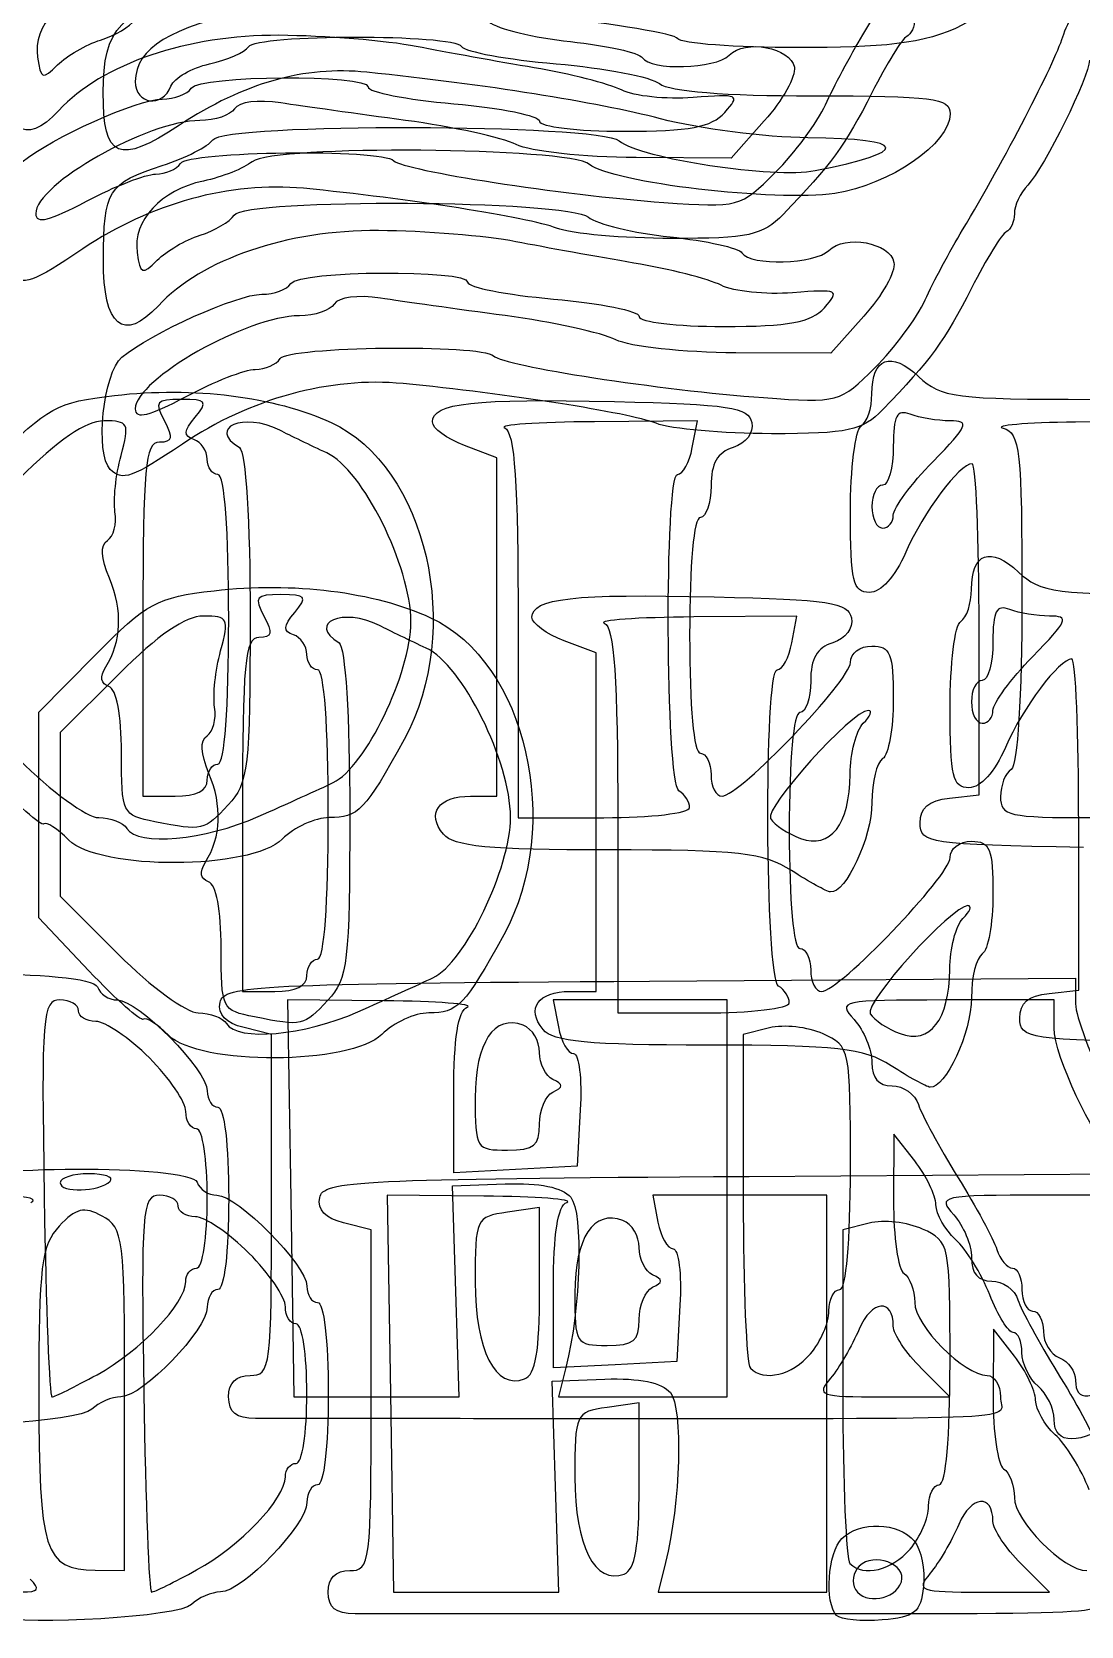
# Model space of a CAD drawing. Extents: x 0.12 to 3.39, y 0.54 to 2.4.
# Drawn here: x 0.4315 to 0.7577, y 1.1341 to 1.6296 of the extents above; entities that cross this region are included whole.
import ezdxf

# ---------------------------------------------------------------- set-up
doc = ezdxf.new("R2010")
doc.units = 0
doc.layers.get('0').update_dxf_attribs({"linetype": 'CONTINUOUS'})

msp = doc.modelspace()

# ---------------------------------------------------------------- linework, layer by layer
at = {"color": 7}
for p, q in [((0.65924, 1.601913), (0.648925, 1.59036)), ((0.648925, 1.59036), (0.619357, 1.590512)), ((0.469953, 1.585361), (0.469953, 1.585364)), ((0.690216, 1.541233), (0.679902, 1.52968)), ((0.679902, 1.52968), (0.650334, 1.529832)), ((0.50093, 1.524681), (0.50093, 1.524684)), ((0.638419, 1.508694), (0.606381, 1.50843)), ((0.636826, 1.50036), (0.638419, 1.508694)), ((0.784344, 1.508706), (0.756011, 1.508315)), ((0.57601, 1.497236), (0.56601, 1.501011)), ((0.57601, 1.444633), (0.57601, 1.497236)), ((0.455876, 1.493574), (0.455875, 1.493573)), ((0.699344, 1.479391), (0.699344, 1.479391)), ((0.46601, 1.447031), (0.46601, 1.392031)), ((0.669395, 1.448014), (0.637357, 1.44775)), ((0.667802, 1.43968), (0.669395, 1.448014)), ((0.57601, 1.392031), (0.57601, 1.444633)), ((0.582677, 1.445082), (0.582677, 1.38536)), ((0.72601, 1.392473), (0.72601, 1.443919)), ((0.606987, 1.436556), (0.596987, 1.440331)), ((0.433653, 1.418161), (0.451153, 1.435891)), ((0.606987, 1.383953), (0.606987, 1.436556)), ((0.458435, 1.429902), (0.440319, 1.411786)), ((0.433653, 1.386182), (0.433653, 1.418161)), ((0.73032, 1.418711), (0.73032, 1.418711)), ((0.440319, 1.411786), (0.440319, 1.386351)), ((0.685904, 1.39886), (0.685904, 1.39886)), ((0.48601, 1.397031), (0.48601, 1.397031)), ((0.716844, 1.391419), (0.72601, 1.392473)), ((0.46601, 1.392031), (0.47601, 1.392031)), ((0.567874, 1.392031), (0.57601, 1.392031)), ((0.63601, 1.388497), (0.63601, 1.388497)), ((0.433653, 1.354203), (0.433653, 1.386182)), ((0.440319, 1.386351), (0.440319, 1.360916)), ((0.496986, 1.386351), (0.496986, 1.331351)), ((0.501879, 1.385696), (0.50188, 1.385696)), ((0.582677, 1.38536), (0.609343, 1.38536)), ((0.606987, 1.331351), (0.606987, 1.383953)), ((0.613653, 1.384402), (0.613653, 1.32468)), ((0.756987, 1.331793), (0.756987, 1.383239)), ((0.442955, 1.37842), (0.442955, 1.37842)), ((0.667677, 1.368924), (0.667677, 1.36892)), ((0.440319, 1.360916), (0.458435, 1.3428)), ((0.449207, 1.337775), (0.433653, 1.354203)), ((0.716881, 1.33818), (0.716881, 1.33818)), ((0.516986, 1.336351), (0.516987, 1.336351)), ((0.623552, 1.334565), (0.756007, 1.335437)), ((0.756007, 1.335437), (0.756007, 1.327534)), ((0.496986, 1.331351), (0.506986, 1.331351)), ((0.54101, 1.328437), (0.51101, 1.328704)), ((0.51101, 1.328704), (0.511986, 1.267033)), ((0.620639, 1.328697), (0.593601, 1.328697)), ((0.593601, 1.328697), (0.595194, 1.320364)), ((0.59885, 1.331351), (0.606987, 1.331351)), ((0.647677, 1.328697), (0.620639, 1.328697)), ((0.647677, 1.267031), (0.647677, 1.328697)), ((0.749344, 1.328698), (0.715494, 1.328698)), ((0.74782, 1.330739), (0.756987, 1.331793)), ((0.749344, 1.319985), (0.749344, 1.328698)), ((0.532856, 1.325016), (0.532856, 1.325016)), ((0.613653, 1.32468), (0.64032, 1.32468)), ((0.666986, 1.327817), (0.666987, 1.327817)), ((0.506007, 1.317971), (0.497452, 1.320118)), ((0.506007, 1.264999), (0.506007, 1.317971)), ((0.660819, 1.320018), (0.652677, 1.317975)), ((0.652677, 1.317975), (0.652677, 1.267225)), ((0.473931, 1.31774), (0.473931, 1.31774)), ((0.698653, 1.308244), (0.698653, 1.30824)), ((0.562677, 1.275031), (0.562677, 1.299919)), ((0.602018, 1.29453), (0.60101, 1.277031)), ((0.589344, 1.290087), (0.589344, 1.290087)), ((0.699492, 1.287031), (0.699414, 1.266394)), ((0.70601, 1.278698), (0.699492, 1.287031)), ((0.581843, 1.276031), (0.562677, 1.275031)), ((0.60101, 1.277031), (0.581843, 1.276031)), ((0.654528, 1.273885), (0.786983, 1.274757)), ((0.455808, 1.272394), (0.455808, 1.272394)), ((0.562257, 1.270959), (0.578688, 1.27154)), ((0.5633, 1.238154), (0.562257, 1.270959)), ((0.511986, 1.267033), (0.512961, 1.205363)), ((0.571986, 1.267757), (0.541986, 1.268024)), ((0.541986, 1.268024), (0.542962, 1.206353)), ((0.589344, 1.26421), (0.579344, 1.262742)), ((0.589344, 1.238477), (0.589344, 1.26421)), ((0.651615, 1.268017), (0.624578, 1.268017)), ((0.624578, 1.268017), (0.626171, 1.259684)), ((0.647677, 1.205364), (0.647677, 1.267031)), ((0.678653, 1.268017), (0.651615, 1.268017)), ((0.678653, 1.206351), (0.678653, 1.268017)), ((0.78032, 1.268018), (0.74647, 1.268018)), ((0.536983, 1.257291), (0.528428, 1.259438)), ((0.691796, 1.259338), (0.683653, 1.257295)), ((0.536983, 1.204319), (0.536983, 1.257291)), ((0.683653, 1.257295), (0.683653, 1.206545)), ((0.593653, 1.214351), (0.593653, 1.239239)), ((0.564343, 1.20535), (0.5633, 1.238154)), ((0.5633, 1.238154), (0.5633, 1.238154)), ((0.589344, 1.238477), (0.589344, 1.238477)), ((0.632994, 1.23385), (0.631986, 1.216351)), ((0.62032, 1.229407), (0.62032, 1.229407)), ((0.730468, 1.226351), (0.73039, 1.205714)), ((0.736987, 1.218018), (0.730468, 1.226351)), ((0.61282, 1.215351), (0.593653, 1.214351)), ((0.59755, 1.214531), (0.595233, 1.205364)), ((0.631986, 1.216351), (0.61282, 1.215351)), ((0.673603, 1.218736), (0.673603, 1.218736)), ((0.716919, 1.205364), (0.708132, 1.214152)), ((0.708132, 1.214152), (0.708132, 1.214152)), ((0.451742, 1.212241), (0.451742, 1.212241)), ((0.593233, 1.210279), (0.609664, 1.21086)), ((0.594277, 1.177474), (0.593233, 1.210279)), ((0.46032, 1.151351), (0.46032, 1.204567)), ((0.46032, 1.204567), (0.46032, 1.204567)), ((0.512961, 1.205363), (0.538652, 1.205356)), ((0.538652, 1.205356), (0.564343, 1.20535)), ((0.542962, 1.206353), (0.543937, 1.144683)), ((0.595233, 1.205364), (0.621455, 1.205364)), ((0.621455, 1.205364), (0.647677, 1.205364)), ((0.678653, 1.144684), (0.678653, 1.206351)), ((0.695948, 1.205364), (0.716919, 1.205364)), ((0.62032, 1.20353), (0.61032, 1.202062)), ((0.62032, 1.177797), (0.62032, 1.20353)), ((0.74934, 1.19829), (0.749344, 1.19829)), ((0.595319, 1.14467), (0.594276, 1.177474)), ((0.594276, 1.177474), (0.594277, 1.177474)), ((0.62032, 1.177797), (0.62032, 1.177797)), ((0.704579, 1.158056), (0.704579, 1.158056)), ((0.451153, 1.151478), (0.46032, 1.151351)), ((0.482719, 1.151561), (0.482719, 1.151561)), ((0.628527, 1.153851), (0.626209, 1.144684)), ((0.747896, 1.144684), (0.739108, 1.153472)), ((0.739108, 1.153472), (0.739108, 1.153472)), ((0.543937, 1.144683), (0.569628, 1.144676)), ((0.569628, 1.144676), (0.595319, 1.14467)), ((0.626209, 1.144684), (0.652431, 1.144684)), ((0.652431, 1.144684), (0.678653, 1.144684)), ((0.701845, 1.147863), (0.701845, 1.147863)), ((0.726924, 1.144684), (0.747896, 1.144684)), ((0.681725, 1.137427), (0.681725, 1.137428))]:
    msp.add_line(p, q, dxfattribs=at)
for points in [[(0.689888, 1.628698), (0.702841, 1.650238), (0.71845, 1.680292), (0.72105, 1.688698)], [(0.755267, 1.669925), (0.727086, 1.628397), (0.72008, 1.624684), (0.66989, 1.624684)], [(0.422728, 1.619426), (0.422794, 1.640992), (0.424222, 1.643284), (0.44101, 1.648697)], [(0.453856, 1.64389), (0.440676, 1.641075), (0.431809, 1.631521), (0.433242, 1.621679)], [(0.453653, 1.610729), (0.453653, 1.630809), (0.459056, 1.636379), (0.483807, 1.641811)], [(0.752026, 1.628018), (0.753444, 1.632601), (0.757765, 1.639987), (0.761629, 1.644431)], [(0.499384, 1.635952), (0.474846, 1.631276), (0.463653, 1.624452), (0.463653, 1.614167)], [(0.452832, 1.627037), (0.45733, 1.628443), (0.462084, 1.631266), (0.463397, 1.63331)], [(0.573563, 1.632675), (0.576201, 1.630486), (0.587627, 1.627726), (0.598954, 1.626542)], [(0.632331, 1.627459), (0.631388, 1.628986), (0.612924, 1.632059), (0.591301, 1.634288)], [(0.706011, 1.633738), (0.706011, 1.631272), (0.704886, 1.628754), (0.703511, 1.628143)], [(0.439499, 1.619298), (0.442334, 1.622149), (0.448334, 1.625632), (0.452832, 1.627037)], [(0.508296, 1.628498), (0.479925, 1.628715), (0.453363, 1.619644), (0.43983, 1.605118)], [(0.498811, 1.62494), (0.501258, 1.628899), (0.562662, 1.628984), (0.565104, 1.625029)], [(0.55101, 1.625035), (0.541843, 1.62683), (0.522622, 1.628389), (0.508296, 1.628498)], [(0.598954, 1.626542), (0.610282, 1.625358), (0.620342, 1.623108), (0.62131, 1.621542)], [(0.66989, 1.624684), (0.650176, 1.624684), (0.633274, 1.625933), (0.632331, 1.627459)], [(0.648292, 1.622309), (0.653334, 1.627351), (0.667405, 1.624764), (0.668582, 1.618579)], [(0.678251, 1.60693), (0.680793, 1.612486), (0.68603, 1.622281), (0.689888, 1.628698)], [(0.703511, 1.628143), (0.702136, 1.627532), (0.697261, 1.619632), (0.692677, 1.610588)], [(0.720865, 1.568018), (0.733817, 1.589558), (0.749426, 1.619612), (0.752026, 1.628018)], [(0.433242, 1.621679), (0.434238, 1.61484), (0.434838, 1.614612), (0.439499, 1.619298)], [(0.486723, 1.619626), (0.492326, 1.620857), (0.497765, 1.623248), (0.498811, 1.62494)], [(0.587677, 1.61842), (0.576677, 1.620262), (0.560177, 1.623239), (0.55101, 1.625035)], [(0.565104, 1.625029), (0.566118, 1.623388), (0.579332, 1.620971), (0.594467, 1.61966)], [(0.62131, 1.621542), (0.623837, 1.617452), (0.644009, 1.618026), (0.648292, 1.622309)], [(0.76032, 1.620768), (0.76032, 1.615763), (0.746323, 1.587412), (0.741154, 1.581947)], [(0.43983, 1.605118), (0.428989, 1.593482), (0.422668, 1.598771), (0.422728, 1.619426)], [(0.474738, 1.612703), (0.475726, 1.61528), (0.48112, 1.618395), (0.486723, 1.619626)], [(0.53562, 1.617033), (0.516203, 1.619049), (0.497478, 1.613754), (0.477376, 1.600564)], [(0.48101, 1.612031), (0.483533, 1.616113), (0.53601, 1.616523), (0.53601, 1.612461)], [(0.626986, 1.602546), (0.606605, 1.607822), (0.572951, 1.613158), (0.53562, 1.617033)], [(0.614806, 1.611519), (0.610885, 1.613472), (0.598677, 1.616577), (0.587677, 1.61842)], [(0.594467, 1.61966), (0.609603, 1.618348), (0.624093, 1.615566), (0.626669, 1.613478)], [(0.668582, 1.618579), (0.669117, 1.615767), (0.664913, 1.608267), (0.65924, 1.601913)], [(0.477376, 1.600564), (0.45839, 1.588106), (0.453653, 1.590136), (0.453653, 1.610729)], [(0.463653, 1.614167), (0.463653, 1.606974), (0.47211, 1.605857), (0.474738, 1.612703)], [(0.472012, 1.608698), (0.475828, 1.608698), (0.479877, 1.610198), (0.48101, 1.612031)], [(0.53601, 1.612461), (0.53601, 1.610864), (0.54801, 1.608511), (0.562677, 1.607232)], [(0.637074, 1.609171), (0.628748, 1.608509), (0.618728, 1.609565), (0.614806, 1.611519)], [(0.626669, 1.613478), (0.629629, 1.611077), (0.647099, 1.609681), (0.674169, 1.609681)], [(0.646928, 1.604536), (0.651899, 1.610029), (0.651316, 1.610304), (0.637074, 1.609171)], [(0.692677, 1.610588), (0.684522, 1.594495), (0.679796, 1.588033), (0.66509, 1.572865)], [(0.42851, 1.589154), (0.437637, 1.5967), (0.464342, 1.608698), (0.472012, 1.608698)], [(0.494537, 1.605674), (0.493297, 1.603668), (0.488411, 1.602028), (0.483678, 1.602028)], [(0.5089, 1.60749), (0.501772, 1.608567), (0.495863, 1.60782), (0.494537, 1.605674)], [(0.547677, 1.602062), (0.53301, 1.604041), (0.51556, 1.606484), (0.5089, 1.60749)], [(0.562677, 1.607232), (0.577343, 1.605952), (0.589343, 1.603509), (0.589343, 1.601801)], [(0.662651, 1.585851), (0.668689, 1.591889), (0.675709, 1.601375), (0.678251, 1.60693)], [(0.674169, 1.609681), (0.711853, 1.609681), (0.716987, 1.609017), (0.716987, 1.604144)], [(0.483678, 1.602028), (0.467574, 1.602028), (0.432677, 1.582232), (0.432677, 1.573096)], [(0.487701, 1.596), (0.491152, 1.601338), (0.607644, 1.601056), (0.614104, 1.595693)], [(0.582066, 1.594563), (0.577819, 1.596708), (0.562343, 1.600083), (0.547677, 1.602062)], [(0.589343, 1.601801), (0.589343, 1.600094), (0.601111, 1.598697), (0.615493, 1.598697)], [(0.615493, 1.598697), (0.636174, 1.598697), (0.642749, 1.599918), (0.646928, 1.604536)], [(0.672818, 1.596643), (0.659527, 1.596805), (0.638903, 1.599461), (0.626986, 1.602546)], [(0.716987, 1.604144), (0.716986, 1.594906), (0.698231, 1.581942), (0.681166, 1.579383)], [(0.471986, 1.588017), (0.47932, 1.590382), (0.486391, 1.593974), (0.487701, 1.596)], [(0.614104, 1.595693), (0.620676, 1.590238), (0.662352, 1.583914), (0.675016, 1.586451)], [(0.675016, 1.586451), (0.705145, 1.592486), (0.704331, 1.596261), (0.672818, 1.596643)], [(0.477677, 1.588698), (0.48005, 1.592537), (0.540309, 1.593294), (0.544053, 1.589531)], [(0.604863, 1.588393), (0.598442, 1.593722), (0.506508, 1.594458), (0.500017, 1.589233)], [(0.619357, 1.590512), (0.603095, 1.590589), (0.586314, 1.592418), (0.582066, 1.594563)], [(0.453704, 1.558746), (0.453771, 1.580312), (0.455198, 1.582604), (0.471986, 1.588017)], [(0.469953, 1.585364), (0.473068, 1.585364), (0.476544, 1.586864), (0.477677, 1.588698)], [(0.500017, 1.589233), (0.497433, 1.587153), (0.4906, 1.584443), (0.484832, 1.58321)], [(0.544053, 1.589531), (0.547136, 1.586432), (0.596244, 1.578851), (0.628008, 1.576571)], [(0.681166, 1.579383), (0.662835, 1.576635), (0.611765, 1.582664), (0.604863, 1.588393)], [(0.628008, 1.576571), (0.651265, 1.574902), (0.651861, 1.575062), (0.662651, 1.585851)], [(0.515913, 1.580946), (0.493301, 1.583131), (0.468258, 1.576271), (0.447361, 1.562167)], [(0.448483, 1.576946), (0.457177, 1.581574), (0.466839, 1.585361), (0.469953, 1.585361)], [(0.484832, 1.58321), (0.471652, 1.580395), (0.462786, 1.570841), (0.464218, 1.560999)], [(0.594604, 1.5686), (0.585842, 1.571931), (0.548387, 1.577808), (0.515913, 1.580946)], [(0.741154, 1.581947), (0.738862, 1.579525), (0.736987, 1.575525), (0.736987, 1.573058)], [(0.432677, 1.573096), (0.432677, 1.569774), (0.436977, 1.570821), (0.448483, 1.576946)], [(0.494373, 1.57263), (0.497783, 1.57794), (0.598072, 1.577362), (0.604539, 1.571995)], [(0.483808, 1.566357), (0.488306, 1.567763), (0.49306, 1.570586), (0.494373, 1.57263)], [(0.604539, 1.571995), (0.607177, 1.569806), (0.618603, 1.567046), (0.629931, 1.565862)], [(0.66509, 1.572865), (0.658712, 1.566288), (0.654454, 1.565365), (0.630465, 1.565365)], [(0.736987, 1.573058), (0.736987, 1.570592), (0.735862, 1.568074), (0.734487, 1.567463)], [(0.470475, 1.558618), (0.47331, 1.561469), (0.47931, 1.564952), (0.483808, 1.566357)], [(0.539273, 1.567818), (0.510901, 1.568035), (0.484339, 1.558964), (0.470806, 1.544438)], [(0.581986, 1.564355), (0.57282, 1.56615), (0.553598, 1.567709), (0.539273, 1.567818)], [(0.630465, 1.565365), (0.61542, 1.565365), (0.599283, 1.566821), (0.594604, 1.5686)], [(0.629931, 1.565862), (0.641258, 1.564678), (0.651318, 1.562428), (0.652286, 1.560862)], [(0.679268, 1.561629), (0.68431, 1.566671), (0.698381, 1.564084), (0.699558, 1.557899)], [(0.709227, 1.54625), (0.711769, 1.551806), (0.717006, 1.561601), (0.720865, 1.568018)], [(0.734487, 1.567463), (0.733112, 1.566852), (0.728237, 1.558952), (0.723654, 1.549908)], [(0.447361, 1.562167), (0.431751, 1.551632), (0.428623, 1.55053), (0.4249, 1.554254)], [(0.464218, 1.560999), (0.465214, 1.55416), (0.465814, 1.553932), (0.470475, 1.558618)], [(0.618653, 1.55774), (0.607653, 1.559582), (0.591153, 1.562559), (0.581986, 1.564355)], [(0.652286, 1.560862), (0.654814, 1.556772), (0.674985, 1.557346), (0.679268, 1.561629)], [(0.470806, 1.544438), (0.459966, 1.532802), (0.453644, 1.538091), (0.453704, 1.558746)], [(0.511986, 1.551351), (0.514509, 1.555433), (0.566986, 1.555843), (0.566986, 1.551781)], [(0.645783, 1.550839), (0.641861, 1.552792), (0.629653, 1.555897), (0.618653, 1.55774)], [(0.699558, 1.557899), (0.700094, 1.555087), (0.69589, 1.547587), (0.690216, 1.541233)], [(0.502988, 1.548018), (0.506804, 1.548018), (0.510853, 1.549518), (0.511986, 1.551351)], [(0.566986, 1.551781), (0.566986, 1.550184), (0.578986, 1.547831), (0.593653, 1.546552)], [(0.66805, 1.548491), (0.659724, 1.547829), (0.649704, 1.548885), (0.645783, 1.550839)], [(0.459486, 1.528474), (0.468614, 1.53602), (0.495318, 1.548018), (0.502988, 1.548018)], [(0.539876, 1.54681), (0.532748, 1.547887), (0.526839, 1.54714), (0.525513, 1.544994)], [(0.578653, 1.541382), (0.563986, 1.543361), (0.546537, 1.545804), (0.539876, 1.54681)], [(0.593653, 1.546552), (0.60832, 1.545272), (0.62032, 1.542829), (0.62032, 1.541121)], [(0.677904, 1.543856), (0.682875, 1.549349), (0.682292, 1.549624), (0.66805, 1.548491)], [(0.693627, 1.525171), (0.699665, 1.531209), (0.706685, 1.540695), (0.709227, 1.54625)], [(0.723654, 1.549908), (0.715499, 1.533815), (0.710773, 1.527353), (0.696066, 1.512185)], [(0.514655, 1.541348), (0.49855, 1.541348), (0.463653, 1.521552), (0.463653, 1.512416)], [(0.525513, 1.544994), (0.524273, 1.542988), (0.519387, 1.541348), (0.514655, 1.541348)], [(0.613043, 1.533883), (0.608795, 1.536028), (0.593319, 1.539403), (0.578653, 1.541382)], [(0.62032, 1.541121), (0.62032, 1.539414), (0.632087, 1.538017), (0.64647, 1.538017)], [(0.64647, 1.538017), (0.667151, 1.538017), (0.673725, 1.539238), (0.677904, 1.543856)], [(0.508653, 1.528018), (0.511026, 1.531857), (0.571286, 1.532614), (0.575029, 1.528851)], [(0.650334, 1.529832), (0.634071, 1.529909), (0.61729, 1.531738), (0.613043, 1.533883)], [(0.455875, 1.493573), (0.451058, 1.49839), (0.453673, 1.523668), (0.459486, 1.528474)], [(0.50093, 1.524684), (0.504044, 1.524684), (0.50752, 1.526184), (0.508653, 1.528018)], [(0.575029, 1.528851), (0.578112, 1.525752), (0.627221, 1.518171), (0.658984, 1.515891)], [(0.692677, 1.51703), (0.692677, 1.52835), (0.698632, 1.530528), (0.707305, 1.52238)], [(0.546889, 1.520266), (0.524277, 1.522451), (0.499235, 1.515591), (0.478337, 1.501487)], [(0.47946, 1.516266), (0.488153, 1.520894), (0.497815, 1.524681), (0.50093, 1.524681)], [(0.658984, 1.515891), (0.682241, 1.514222), (0.682837, 1.514382), (0.693627, 1.525171)], [(0.707305, 1.52238), (0.714161, 1.515939), (0.718589, 1.515364), (0.761317, 1.515364)], [(0.420177, 1.496571), (0.436271, 1.512877), (0.439245, 1.514484), (0.457186, 1.516569)], [(0.457186, 1.516569), (0.481709, 1.519419), (0.507071, 1.51626), (0.524498, 1.508185)], [(0.463653, 1.512416), (0.463653, 1.509094), (0.467953, 1.510141), (0.47946, 1.516266)], [(0.62558, 1.50792), (0.616818, 1.511251), (0.579363, 1.517128), (0.546889, 1.520266)], [(0.689344, 1.50703), (0.691177, 1.508164), (0.692677, 1.512664), (0.692677, 1.51703)], [(0.477968, 1.515364), (0.470142, 1.515364), (0.469525, 1.514586), (0.472677, 1.508698)], [(0.482251, 1.509822), (0.486317, 1.514747), (0.485839, 1.515364), (0.477968, 1.515364)], [(0.508556, 1.505753), (0.497289, 1.511484), (0.48592, 1.506601), (0.49601, 1.500364)], [(0.55601, 1.508344), (0.55601, 1.514233), (0.568917, 1.515673), (0.612636, 1.514661)], [(0.612636, 1.514661), (0.648345, 1.513834), (0.654414, 1.512909), (0.655326, 1.508149)], [(0.696066, 1.512185), (0.689688, 1.505608), (0.68543, 1.504685), (0.661441, 1.504685)], [(0.704616, 1.510721), (0.700409, 1.512336), (0.699344, 1.510316), (0.699344, 1.500721)], [(0.453857, 1.508698), (0.448275, 1.508698), (0.43967, 1.502792), (0.427459, 1.490582)], [(0.459199, 1.497864), (0.461941, 1.507969), (0.461582, 1.508698), (0.453857, 1.508698)], [(0.472677, 1.508698), (0.475524, 1.503377), (0.475212, 1.502031), (0.471127, 1.502031)], [(0.481844, 1.502878), (0.478595, 1.503971), (0.478685, 1.505502), (0.482251, 1.509822)], [(0.524498, 1.508185), (0.554244, 1.494402), (0.56595, 1.44366), (0.547231, 1.409649)], [(0.56601, 1.501011), (0.56051, 1.503087), (0.55601, 1.506387), (0.55601, 1.508344)], [(0.606381, 1.50843), (0.58876, 1.508286), (0.576218, 1.50741), (0.57851, 1.506486)], [(0.57851, 1.506486), (0.581626, 1.505229), (0.582677, 1.489741), (0.582677, 1.445082)], [(0.661441, 1.504685), (0.646397, 1.504685), (0.630259, 1.506141), (0.62558, 1.50792)], [(0.655326, 1.508149), (0.655953, 1.504881), (0.653572, 1.501706), (0.649533, 1.500424)], [(0.68601, 1.480167), (0.68601, 1.493809), (0.68751, 1.505897), (0.689344, 1.50703)], [(0.716959, 1.508698), (0.713071, 1.508698), (0.707516, 1.509608), (0.704616, 1.510721)], [(0.711687, 1.496057), (0.722647, 1.507282), (0.723238, 1.508698), (0.716959, 1.508698)], [(0.756011, 1.508315), (0.740427, 1.508099), (0.730302, 1.507238), (0.733511, 1.506399)], [(0.733511, 1.506399), (0.738747, 1.505031), (0.739344, 1.499633), (0.739344, 1.45365)], [(0.478337, 1.501487), (0.462727, 1.490952), (0.4596, 1.48985), (0.455876, 1.493574)], [(0.471127, 1.502031), (0.466733, 1.502031), (0.46601, 1.494258), (0.46601, 1.447031)], [(0.48601, 1.496753), (0.48601, 1.49935), (0.484135, 1.502106), (0.481844, 1.502878)], [(0.523151, 1.498715), (0.518307, 1.500967), (0.511739, 1.504134), (0.508556, 1.505753)], [(0.457329, 1.480364), (0.45674, 1.484031), (0.457582, 1.491906), (0.459199, 1.497864)], [(0.489344, 1.492031), (0.48751, 1.492031), (0.48601, 1.494156), (0.48601, 1.496753)], [(0.49601, 1.500364), (0.497997, 1.499137), (0.499344, 1.477761), (0.499344, 1.447463)], [(0.549344, 1.446229), (0.549344, 1.463522), (0.534387, 1.493493), (0.523151, 1.498715)], [(0.632288, 1.492027), (0.633908, 1.492027), (0.63595, 1.495777), (0.636826, 1.50036)], [(0.649533, 1.500424), (0.644667, 1.49888), (0.642677, 1.495411), (0.642677, 1.488473)], [(0.699344, 1.500721), (0.699344, 1.494108), (0.697844, 1.488698), (0.69601, 1.488698)], [(0.492677, 1.447031), (0.492677, 1.474809), (0.491401, 1.492031), (0.489344, 1.492031)], [(0.632677, 1.393694), (0.62852, 1.396263), (0.628142, 1.492027), (0.632288, 1.492027)], [(0.699344, 1.479391), (0.699344, 1.481605), (0.704898, 1.489105), (0.711687, 1.496057)], [(0.723901, 1.495364), (0.719946, 1.495364), (0.708686, 1.48039), (0.703223, 1.467864)], [(0.72601, 1.443919), (0.72601, 1.472213), (0.725062, 1.495364), (0.723901, 1.495364)], [(0.642677, 1.488473), (0.642677, 1.483096), (0.641177, 1.478698), (0.639344, 1.478698)], [(0.69601, 1.488698), (0.694177, 1.488698), (0.692677, 1.485698), (0.692677, 1.482031)], [(0.692677, 1.482031), (0.692677, 1.478365), (0.694177, 1.475365), (0.69601, 1.475365)], [(0.455006, 1.471505), (0.456872, 1.472711), (0.457917, 1.476698), (0.457329, 1.480364)], [(0.639344, 1.478698), (0.637323, 1.478698), (0.63601, 1.464253), (0.63601, 1.442031)], [(0.691891, 1.455364), (0.686799, 1.455364), (0.68601, 1.458692), (0.68601, 1.480167)], [(0.69601, 1.475365), (0.697844, 1.475365), (0.699344, 1.477176), (0.699344, 1.479391)], [(0.455571, 1.459756), (0.452928, 1.466136), (0.45274, 1.470042), (0.455006, 1.471505)], [(0.703223, 1.467864), (0.699882, 1.460204), (0.695494, 1.455364), (0.691891, 1.455364)], [(0.723653, 1.45635), (0.723653, 1.46767), (0.729608, 1.469848), (0.738281, 1.4617)], [(0.738281, 1.4617), (0.745137, 1.455259), (0.749565, 1.454684), (0.792293, 1.454684)], [(0.45449, 1.432228), (0.4594, 1.440105), (0.459773, 1.449612), (0.455571, 1.459756)], [(0.488162, 1.455889), (0.512685, 1.458739), (0.538047, 1.45558), (0.555475, 1.447505)], [(0.451153, 1.435891), (0.467247, 1.452197), (0.470221, 1.453804), (0.488162, 1.455889)], [(0.508944, 1.454684), (0.501118, 1.454684), (0.500501, 1.453906), (0.503653, 1.448018)], [(0.513228, 1.449142), (0.517293, 1.454067), (0.516815, 1.454684), (0.508944, 1.454684)], [(0.586987, 1.447664), (0.586987, 1.453553), (0.599893, 1.454993), (0.643613, 1.453981)], [(0.643613, 1.453981), (0.679321, 1.453154), (0.68539, 1.452229), (0.686302, 1.447469)], [(0.72032, 1.44635), (0.722153, 1.447484), (0.723653, 1.451984), (0.723653, 1.45635)], [(0.739344, 1.45365), (0.739344, 1.423095), (0.737999, 1.401593), (0.736011, 1.400364)], [(0.484833, 1.448018), (0.479251, 1.448018), (0.470646, 1.442112), (0.458435, 1.429902)], [(0.490175, 1.437184), (0.492917, 1.447289), (0.492558, 1.448018), (0.484833, 1.448018)], [(0.489344, 1.402031), (0.491401, 1.402031), (0.492677, 1.419253), (0.492677, 1.447031)], [(0.499344, 1.447463), (0.499344, 1.400905), (0.498771, 1.396007), (0.492547, 1.389326)], [(0.503653, 1.448018), (0.506501, 1.442697), (0.506188, 1.441351), (0.502103, 1.441351)], [(0.51282, 1.442198), (0.509572, 1.443291), (0.509662, 1.444822), (0.513228, 1.449142)], [(0.539532, 1.445073), (0.528265, 1.450804), (0.516896, 1.445921), (0.526987, 1.439684)], [(0.555475, 1.447505), (0.58522, 1.433722), (0.596926, 1.38298), (0.578207, 1.348969)], [(0.596987, 1.440331), (0.591487, 1.442407), (0.586987, 1.445707), (0.586987, 1.447664)], [(0.637357, 1.44775), (0.619737, 1.447606), (0.607195, 1.44673), (0.609486, 1.445806)], [(0.686302, 1.447469), (0.686929, 1.444201), (0.684548, 1.441026), (0.680509, 1.439744)], [(0.735592, 1.450041), (0.731385, 1.451656), (0.73032, 1.449636), (0.73032, 1.440041)], [(0.747936, 1.448018), (0.744047, 1.448018), (0.738492, 1.448928), (0.735592, 1.450041)], [(0.742663, 1.435377), (0.753623, 1.446602), (0.754214, 1.448018), (0.747936, 1.448018)], [(0.516987, 1.436073), (0.516987, 1.43867), (0.515112, 1.441426), (0.51282, 1.442198)], [(0.525153, 1.396247), (0.535192, 1.401016), (0.549344, 1.430256), (0.549344, 1.446229)], [(0.554127, 1.438035), (0.549283, 1.440287), (0.542715, 1.443454), (0.539532, 1.445073)], [(0.609486, 1.445806), (0.612602, 1.444549), (0.613653, 1.429061), (0.613653, 1.384402)], [(0.63601, 1.442031), (0.63601, 1.419809), (0.637323, 1.405364), (0.639344, 1.405364)], [(0.716987, 1.419487), (0.716987, 1.433129), (0.718487, 1.445217), (0.72032, 1.44635)], [(0.488305, 1.419684), (0.487716, 1.423351), (0.488558, 1.431226), (0.490175, 1.437184)], [(0.502103, 1.441351), (0.497709, 1.441351), (0.496986, 1.433578), (0.496986, 1.386351)], [(0.526987, 1.439684), (0.528973, 1.438457), (0.53032, 1.417081), (0.53032, 1.386783)], [(0.58032, 1.385549), (0.58032, 1.402842), (0.565363, 1.432813), (0.554127, 1.438035)], [(0.663264, 1.431347), (0.664884, 1.431347), (0.666926, 1.435097), (0.667802, 1.43968)], [(0.680509, 1.439744), (0.675643, 1.4382), (0.673653, 1.434731), (0.673653, 1.427793)], [(0.68601, 1.433625), (0.68601, 1.436475), (0.688931, 1.438698), (0.692677, 1.438698)], [(0.692677, 1.438698), (0.698444, 1.438698), (0.699344, 1.436475), (0.699344, 1.422228)], [(0.73032, 1.440041), (0.73032, 1.433428), (0.72882, 1.428018), (0.726987, 1.428018)], [(0.45542, 1.426116), (0.452886, 1.426961), (0.452557, 1.429125), (0.45449, 1.432228)], [(0.52032, 1.431351), (0.518487, 1.431351), (0.516987, 1.433476), (0.516987, 1.436073)], [(0.646083, 1.392031), (0.651479, 1.392031), (0.68601, 1.428004), (0.68601, 1.433625)], [(0.73032, 1.418711), (0.73032, 1.420925), (0.735874, 1.428425), (0.742663, 1.435377)], [(0.754878, 1.434684), (0.750922, 1.434684), (0.739663, 1.41971), (0.734199, 1.407184)], [(0.756987, 1.383239), (0.756987, 1.411533), (0.756038, 1.434684), (0.754878, 1.434684)], [(0.523653, 1.386351), (0.523653, 1.414129), (0.522378, 1.431351), (0.52032, 1.431351)], [(0.663653, 1.333014), (0.659497, 1.335583), (0.659118, 1.431347), (0.663264, 1.431347)], [(0.673653, 1.427793), (0.673653, 1.422416), (0.672153, 1.418018), (0.67032, 1.418018)], [(0.726987, 1.428018), (0.725153, 1.428018), (0.723653, 1.425018), (0.723653, 1.421351)], [(0.459344, 1.405503), (0.459344, 1.417346), (0.457827, 1.425314), (0.45542, 1.426116)], [(0.699344, 1.422228), (0.699344, 1.413169), (0.697844, 1.404831), (0.69601, 1.403698)], [(0.485982, 1.410825), (0.487848, 1.412031), (0.488894, 1.416018), (0.488305, 1.419684)], [(0.691589, 1.418694), (0.686518, 1.418694), (0.659137, 1.388392), (0.661196, 1.385059)], [(0.67032, 1.418018), (0.6683, 1.418018), (0.666987, 1.403573), (0.666987, 1.381351)], [(0.69001, 1.414694), (0.69221, 1.416894), (0.692921, 1.418694), (0.691589, 1.418694)], [(0.722867, 1.394684), (0.717776, 1.394684), (0.716987, 1.398012), (0.716987, 1.419487)], [(0.723653, 1.421351), (0.723653, 1.417685), (0.725153, 1.414685), (0.726987, 1.414685)], [(0.726987, 1.414685), (0.72882, 1.414685), (0.73032, 1.416496), (0.73032, 1.418711)], [(0.685904, 1.39886), (0.68596, 1.405369), (0.68781, 1.412494), (0.69001, 1.414694)], [(0.486548, 1.399076), (0.483905, 1.405456), (0.483717, 1.409362), (0.485982, 1.410825)], [(0.547231, 1.409649), (0.535076, 1.387564), (0.532966, 1.385364), (0.523936, 1.385364)], [(0.734199, 1.407184), (0.730858, 1.399524), (0.72647, 1.394684), (0.722867, 1.394684)], [(0.427459, 1.40348), (0.437423, 1.393516), (0.448584, 1.385364), (0.452262, 1.385364)], [(0.46976, 1.384114), (0.459533, 1.38616), (0.459344, 1.386548), (0.459344, 1.405503)], [(0.639344, 1.405364), (0.641177, 1.405364), (0.642677, 1.402364), (0.642677, 1.398698)], [(0.69601, 1.403698), (0.694177, 1.402564), (0.692677, 1.396423), (0.692677, 1.39005)], [(0.435175, 1.383418), (0.434411, 1.382654), (0.426785, 1.38942), (0.418231, 1.398455)], [(0.485466, 1.371548), (0.490376, 1.379425), (0.49075, 1.388932), (0.486548, 1.399076)], [(0.48601, 1.397031), (0.48601, 1.399781), (0.48751, 1.402031), (0.489344, 1.402031)], [(0.642677, 1.398698), (0.642677, 1.395031), (0.64421, 1.392031), (0.646083, 1.392031)], [(0.670489, 1.378922), (0.679813, 1.375473), (0.685764, 1.38317), (0.685904, 1.39886)], [(0.736011, 1.400364), (0.734177, 1.399231), (0.732677, 1.395392), (0.732677, 1.391834)], [(0.47601, 1.392031), (0.482677, 1.392031), (0.48601, 1.393698), (0.48601, 1.397031)], [(0.50188, 1.385696), (0.510568, 1.389546), (0.521041, 1.394294), (0.525153, 1.396247)], [(0.63601, 1.388497), (0.63601, 1.390222), (0.63451, 1.392561), (0.632677, 1.393694)], [(0.492547, 1.389326), (0.485024, 1.38125), (0.484583, 1.38115), (0.46976, 1.384114)], [(0.559465, 1.380214), (0.554082, 1.386704), (0.557874, 1.392031), (0.567874, 1.392031)], [(0.609343, 1.38536), (0.62401, 1.38536), (0.63601, 1.386772), (0.63601, 1.388497)], [(0.692677, 1.39005), (0.692677, 1.379234), (0.684556, 1.361726), (0.679794, 1.362275)], [(0.707677, 1.383697), (0.707677, 1.388492), (0.710251, 1.39066), (0.716844, 1.391419)], [(0.732677, 1.391834), (0.732677, 1.385937), (0.735187, 1.385364), (0.761011, 1.385364)], [(0.442955, 1.37842), (0.439441, 1.381934), (0.43594, 1.384183), (0.435175, 1.383418)], [(0.452262, 1.385364), (0.45594, 1.385364), (0.459877, 1.383864), (0.46101, 1.382031)], [(0.46101, 1.382031), (0.464464, 1.376442), (0.485187, 1.378301), (0.501879, 1.385696)], [(0.523936, 1.385364), (0.519577, 1.385364), (0.51301, 1.382364), (0.509344, 1.378698)], [(0.52032, 1.341351), (0.522378, 1.341351), (0.523653, 1.358573), (0.523653, 1.386351)], [(0.53032, 1.386783), (0.53032, 1.340225), (0.529748, 1.335327), (0.523523, 1.328646)], [(0.556129, 1.335567), (0.566168, 1.340336), (0.58032, 1.369576), (0.58032, 1.385549)], [(0.661196, 1.385059), (0.662386, 1.383135), (0.666567, 1.380373), (0.670489, 1.378922)], [(0.75851, 1.376111), (0.710206, 1.376985), (0.707677, 1.377362), (0.707677, 1.383697)], [(0.509344, 1.378698), (0.499737, 1.369091), (0.452481, 1.368893), (0.442955, 1.37842)], [(0.610585, 1.375343), (0.573438, 1.375354), (0.562643, 1.376385), (0.559465, 1.380214)], [(0.666987, 1.381351), (0.666987, 1.359129), (0.6683, 1.344684), (0.67032, 1.344684)], [(0.716987, 1.372945), (0.716987, 1.375795), (0.719907, 1.378018), (0.723653, 1.378018)], [(0.723653, 1.378018), (0.72942, 1.378018), (0.73032, 1.375795), (0.73032, 1.361548)], [(0.667677, 1.36892), (0.659026, 1.374461), (0.651326, 1.375328), (0.610585, 1.375343)], [(0.677059, 1.331351), (0.682455, 1.331351), (0.716987, 1.367324), (0.716987, 1.372945)], [(0.486396, 1.365436), (0.483862, 1.366281), (0.483533, 1.368445), (0.485466, 1.371548)], [(0.679794, 1.362275), (0.67863, 1.362409), (0.673177, 1.365401), (0.667677, 1.368924)], [(0.49032, 1.344823), (0.49032, 1.356666), (0.488803, 1.364634), (0.486396, 1.365436)], [(0.722566, 1.358014), (0.717495, 1.358014), (0.690113, 1.327712), (0.692173, 1.324379)], [(0.720987, 1.354014), (0.723187, 1.356214), (0.723897, 1.358014), (0.722566, 1.358014)], [(0.73032, 1.361548), (0.73032, 1.352489), (0.72882, 1.344151), (0.726987, 1.343018)], [(0.716881, 1.33818), (0.716936, 1.344689), (0.718787, 1.351814), (0.720987, 1.354014)], [(0.578207, 1.348969), (0.566052, 1.326884), (0.563942, 1.324684), (0.554912, 1.324684)], [(0.458435, 1.3428), (0.468399, 1.332836), (0.479561, 1.324684), (0.483239, 1.324684)], [(0.500737, 1.323434), (0.490509, 1.32548), (0.49032, 1.325868), (0.49032, 1.344823)], [(0.67032, 1.344684), (0.672153, 1.344684), (0.673653, 1.341684), (0.673653, 1.338018)], [(0.726987, 1.343018), (0.725153, 1.341884), (0.723653, 1.335743), (0.723653, 1.32937)], [(0.376747, 1.332573), (0.378597, 1.338125), (0.450038, 1.338281), (0.451886, 1.332738)], [(0.466152, 1.322738), (0.465387, 1.321974), (0.457762, 1.32874), (0.449207, 1.337775)], [(0.516987, 1.336351), (0.516987, 1.339101), (0.518487, 1.341351), (0.52032, 1.341351)], [(0.673653, 1.338018), (0.673653, 1.334351), (0.675186, 1.331351), (0.677059, 1.331351)], [(0.701465, 1.318242), (0.710789, 1.314793), (0.71674, 1.32249), (0.716881, 1.33818)], [(0.489997, 1.327979), (0.49101, 1.333244), (0.501514, 1.333762), (0.623552, 1.334565)], [(0.506986, 1.331351), (0.513653, 1.331351), (0.516986, 1.333018), (0.516986, 1.336351)], [(0.532856, 1.325016), (0.541545, 1.328866), (0.552018, 1.333614), (0.556129, 1.335567)], [(0.666987, 1.327817), (0.666987, 1.329542), (0.665487, 1.331881), (0.663653, 1.333014)], [(0.440177, 1.328701), (0.434796, 1.328705), (0.434419, 1.323919), (0.435319, 1.267035)], [(0.44601, 1.325364), (0.44601, 1.327198), (0.443385, 1.328699), (0.440177, 1.328701)], [(0.451886, 1.332738), (0.452627, 1.330516), (0.455408, 1.328698), (0.458066, 1.328698)], [(0.458066, 1.328698), (0.464489, 1.328698), (0.48601, 1.306963), (0.48601, 1.300476)], [(0.497452, 1.320118), (0.491727, 1.321555), (0.489261, 1.324156), (0.489997, 1.327979)], [(0.523523, 1.328646), (0.516, 1.32057), (0.515559, 1.32047), (0.500737, 1.323434)], [(0.566843, 1.326489), (0.569135, 1.327413), (0.55751, 1.32829), (0.54101, 1.328437)], [(0.590441, 1.319534), (0.585058, 1.326024), (0.58885, 1.331351), (0.59885, 1.331351)], [(0.715494, 1.328698), (0.682912, 1.328698), (0.68185, 1.32847), (0.68716, 1.322602)], [(0.723653, 1.32937), (0.723653, 1.318554), (0.715532, 1.301046), (0.71077, 1.301595)], [(0.738653, 1.323017), (0.738653, 1.327812), (0.741227, 1.32998), (0.74782, 1.330739)], [(0.451344, 1.322031), (0.44841, 1.322031), (0.44601, 1.323531), (0.44601, 1.325364)], [(0.473931, 1.31774), (0.470417, 1.321254), (0.466916, 1.323503), (0.466152, 1.322738)], [(0.483239, 1.324684), (0.486917, 1.324684), (0.490853, 1.323184), (0.491986, 1.321351)], [(0.491986, 1.321351), (0.49544, 1.315762), (0.516163, 1.317621), (0.532856, 1.325016)], [(0.554912, 1.324684), (0.550553, 1.324684), (0.543987, 1.321684), (0.54032, 1.318018)], [(0.562677, 1.299919), (0.562677, 1.316711), (0.564032, 1.325355), (0.566843, 1.326489)], [(0.584301, 1.320842), (0.575205, 1.324332), (0.569344, 1.315494), (0.569344, 1.298289)], [(0.64032, 1.32468), (0.654986, 1.32468), (0.666986, 1.326092), (0.666986, 1.327817)], [(0.692173, 1.324379), (0.693362, 1.322455), (0.697544, 1.319693), (0.701465, 1.318242)], [(0.789487, 1.315431), (0.741182, 1.316305), (0.738653, 1.316682), (0.738653, 1.323017)], [(0.756007, 1.327534), (0.756007, 1.319605), (0.775485, 1.278), (0.780173, 1.275916)], [(0.46801, 1.310698), (0.461777, 1.316931), (0.454277, 1.322031), (0.451344, 1.322031)], [(0.54032, 1.318018), (0.530713, 1.308411), (0.483458, 1.308213), (0.473931, 1.31774)], [(0.589344, 1.312413), (0.589344, 1.315985), (0.587075, 1.319778), (0.584301, 1.320842)], [(0.641561, 1.314663), (0.604414, 1.314674), (0.593619, 1.315705), (0.590441, 1.319534)], [(0.595194, 1.320364), (0.596071, 1.31578), (0.598191, 1.31203), (0.599906, 1.31203)], [(0.677486, 1.318178), (0.672798, 1.320314), (0.665298, 1.321142), (0.660819, 1.320018)], [(0.68601, 1.276496), (0.68601, 1.313805), (0.685899, 1.314344), (0.677486, 1.318178)], [(0.68716, 1.322602), (0.690195, 1.319249), (0.692677, 1.313249), (0.692677, 1.309268)], [(0.766865, 1.28258), (0.761839, 1.284808), (0.749344, 1.311485), (0.749344, 1.319985)], [(0.698653, 1.30824), (0.690002, 1.313781), (0.682303, 1.314648), (0.641561, 1.314663)], [(0.479344, 1.294031), (0.479344, 1.296964), (0.474244, 1.304464), (0.46801, 1.310698)], [(0.59351, 1.303975), (0.591219, 1.305044), (0.589344, 1.308842), (0.589344, 1.312413)], [(0.599906, 1.31203), (0.601622, 1.31203), (0.602572, 1.304155), (0.602018, 1.29453)], [(0.692677, 1.309268), (0.692677, 1.304403), (0.694734, 1.302031), (0.698955, 1.302031)], [(0.71077, 1.301595), (0.709606, 1.301729), (0.704153, 1.304721), (0.698653, 1.308244)], [(0.59351, 1.300086), (0.596844, 1.301642), (0.596844, 1.30242), (0.59351, 1.303975)], [(0.48601, 1.300476), (0.48601, 1.297665), (0.48751, 1.295365), (0.489344, 1.295365)], [(0.569344, 1.298289), (0.569344, 1.282447), (0.569599, 1.282031), (0.579344, 1.282031)], [(0.589344, 1.290087), (0.589344, 1.294517), (0.591219, 1.299017), (0.59351, 1.300086)], [(0.698955, 1.302031), (0.702408, 1.302031), (0.706091, 1.299406), (0.707141, 1.296198)], [(0.482677, 1.288698), (0.480844, 1.288698), (0.479344, 1.291098), (0.479344, 1.294031)], [(0.489344, 1.295365), (0.491304, 1.295365), (0.492677, 1.283698), (0.492677, 1.267032)], [(0.707141, 1.296198), (0.70819, 1.292989), (0.713682, 1.282864), (0.719344, 1.273698)], [(0.48601, 1.267031), (0.48601, 1.279253), (0.484557, 1.288698), (0.482677, 1.288698)], [(0.579344, 1.282031), (0.587696, 1.282031), (0.589344, 1.283358), (0.589344, 1.290087)], [(0.712603, 1.265048), (0.712558, 1.267972), (0.709595, 1.274114), (0.70601, 1.278698)], [(0.407723, 1.271893), (0.409573, 1.277445), (0.481014, 1.277601), (0.482862, 1.272058)], [(0.449209, 1.274684), (0.44432, 1.274684), (0.44032, 1.273435), (0.44032, 1.271908)], [(0.455808, 1.272394), (0.457067, 1.273654), (0.454098, 1.274684), (0.449209, 1.274684)], [(0.520973, 1.267299), (0.521986, 1.272564), (0.53249, 1.273082), (0.654528, 1.273885)], [(0.682677, 1.238698), (0.684703, 1.238698), (0.68601, 1.253519), (0.68601, 1.276496)], [(0.719344, 1.273698), (0.725006, 1.264531), (0.730497, 1.254406), (0.731547, 1.251198)], [(0.44032, 1.271908), (0.44032, 1.268661), (0.452456, 1.269042), (0.455808, 1.272394)], [(0.482862, 1.272058), (0.483603, 1.269836), (0.486384, 1.268018), (0.489042, 1.268018)], [(0.578688, 1.27154), (0.589415, 1.27192), (0.596482, 1.270479), (0.599046, 1.267389)], [(0.431153, 1.26581), (0.433445, 1.266734), (0.430445, 1.26761), (0.424487, 1.267754)], [(0.435319, 1.267035), (0.435856, 1.233116), (0.436935, 1.205364), (0.437718, 1.205364)], [(0.453335, 1.261521), (0.447594, 1.264594), (0.445221, 1.264047), (0.440002, 1.258444)], [(0.471153, 1.268021), (0.465773, 1.268025), (0.465396, 1.263239), (0.466296, 1.206355)], [(0.476987, 1.264684), (0.476987, 1.266518), (0.474362, 1.268019), (0.471153, 1.268021)], [(0.48232, 1.261351), (0.479387, 1.261351), (0.476987, 1.262851), (0.476987, 1.264684)], [(0.482677, 1.245364), (0.484557, 1.245364), (0.48601, 1.254809), (0.48601, 1.267031)], [(0.489042, 1.268018), (0.495465, 1.268018), (0.516987, 1.246283), (0.516987, 1.239796)], [(0.492677, 1.267032), (0.492677, 1.250365), (0.491304, 1.238698), (0.489344, 1.238698)], [(0.49934, 1.212027), (0.505727, 1.212027), (0.506007, 1.214249), (0.506007, 1.264999)], [(0.528428, 1.259438), (0.522704, 1.260875), (0.520237, 1.263476), (0.520973, 1.267299)], [(0.59782, 1.265809), (0.600111, 1.266733), (0.588486, 1.26761), (0.571986, 1.267757)], [(0.593653, 1.239239), (0.593653, 1.256031), (0.595008, 1.264675), (0.59782, 1.265809)], [(0.599046, 1.267389), (0.603029, 1.26259), (0.602188, 1.232875), (0.59755, 1.214531)], [(0.615277, 1.260162), (0.606182, 1.263652), (0.60032, 1.254814), (0.60032, 1.237609)], [(0.652677, 1.267225), (0.652677, 1.239313), (0.653677, 1.215475), (0.654899, 1.214253)], [(0.699414, 1.266394), (0.69937, 1.255044), (0.70084, 1.244831), (0.702673, 1.243698)], [(0.718693, 1.254286), (0.715384, 1.257281), (0.712644, 1.262123), (0.712603, 1.265048)], [(0.74647, 1.268018), (0.713888, 1.268018), (0.712827, 1.26779), (0.718137, 1.261922)], [(0.46032, 1.204567), (0.46032, 1.255179), (0.459978, 1.257966), (0.453335, 1.261521)], [(0.498987, 1.250018), (0.492753, 1.256251), (0.485253, 1.261351), (0.48232, 1.261351)], [(0.579344, 1.262742), (0.569495, 1.261297), (0.569344, 1.26097), (0.569344, 1.241082)], [(0.62032, 1.251733), (0.62032, 1.255305), (0.618051, 1.259098), (0.615277, 1.260162)], [(0.626171, 1.259684), (0.627047, 1.2551), (0.629167, 1.25135), (0.630883, 1.25135)], [(0.708462, 1.257498), (0.703774, 1.259634), (0.696274, 1.260462), (0.691796, 1.259338)], [(0.718137, 1.261922), (0.721171, 1.258569), (0.723653, 1.252569), (0.723653, 1.248588)], [(0.440002, 1.258444), (0.434405, 1.252437), (0.433653, 1.246267), (0.433653, 1.20635)], [(0.716987, 1.215816), (0.716987, 1.253125), (0.716875, 1.253664), (0.708462, 1.257498)], [(0.729316, 1.237103), (0.726782, 1.243559), (0.722002, 1.251292), (0.718693, 1.254286)], [(0.51032, 1.233351), (0.51032, 1.236284), (0.50522, 1.243784), (0.498987, 1.250018)], [(0.624487, 1.243295), (0.622195, 1.244364), (0.62032, 1.248162), (0.62032, 1.251733)], [(0.630883, 1.25135), (0.632598, 1.25135), (0.633548, 1.243475), (0.632994, 1.23385)], [(0.723653, 1.248588), (0.723653, 1.243723), (0.72571, 1.241351), (0.729931, 1.241351)], [(0.731547, 1.251198), (0.732595, 1.247989), (0.73478, 1.245364), (0.736399, 1.245364)], [(0.479327, 1.241198), (0.479337, 1.243489), (0.480844, 1.245364), (0.482677, 1.245364)], [(0.702673, 1.243698), (0.704507, 1.242565), (0.706007, 1.238526), (0.706007, 1.234722)], [(0.736399, 1.245364), (0.738019, 1.245364), (0.739344, 1.242364), (0.739344, 1.238698)], [(0.451742, 1.212241), (0.465228, 1.2196), (0.4793, 1.234371), (0.479327, 1.241198)], [(0.489344, 1.238698), (0.48751, 1.238698), (0.48601, 1.236233), (0.48601, 1.233219)], [(0.516987, 1.239796), (0.516987, 1.236985), (0.518487, 1.234685), (0.52032, 1.234685)], [(0.569344, 1.241082), (0.569344, 1.219818), (0.575615, 1.207476), (0.584657, 1.210946)], [(0.62032, 1.229407), (0.62032, 1.233837), (0.622195, 1.238337), (0.624487, 1.239406)], [(0.624487, 1.239406), (0.62782, 1.240962), (0.62782, 1.24174), (0.624487, 1.243295)], [(0.679344, 1.232069), (0.679344, 1.235715), (0.680844, 1.238698), (0.682677, 1.238698)], [(0.729931, 1.241351), (0.733384, 1.241351), (0.737068, 1.238726), (0.738117, 1.235518)], [(0.739344, 1.238698), (0.739344, 1.235031), (0.740844, 1.232031), (0.742677, 1.232031)], [(0.52032, 1.234685), (0.522281, 1.234685), (0.523653, 1.223018), (0.523653, 1.206352)], [(0.584657, 1.210946), (0.588124, 1.212276), (0.589344, 1.219443), (0.589344, 1.238477)], [(0.60032, 1.237609), (0.60032, 1.221767), (0.600575, 1.221351), (0.61032, 1.221351)], [(0.699344, 1.227289), (0.699344, 1.236052), (0.692594, 1.235479), (0.688713, 1.226386)], [(0.706007, 1.234722), (0.706007, 1.227486), (0.721323, 1.212042), (0.728507, 1.212035)], [(0.736633, 1.225364), (0.735141, 1.225364), (0.731849, 1.230647), (0.729316, 1.237103)], [(0.738117, 1.235518), (0.739166, 1.232309), (0.744658, 1.222184), (0.75032, 1.213018)], [(0.48601, 1.233219), (0.48601, 1.226214), (0.465979, 1.205447), (0.459177, 1.2054)], [(0.513653, 1.228018), (0.51182, 1.228018), (0.51032, 1.230418), (0.51032, 1.233351)], [(0.61032, 1.221351), (0.618672, 1.221351), (0.62032, 1.222678), (0.62032, 1.229407)], [(0.673603, 1.218736), (0.67676, 1.222423), (0.679344, 1.228423), (0.679344, 1.232069)], [(0.742677, 1.232031), (0.74451, 1.232031), (0.74601, 1.229191), (0.74601, 1.225721)], [(0.516987, 1.206351), (0.516987, 1.218573), (0.515534, 1.228018), (0.513653, 1.228018)], [(0.688713, 1.226386), (0.686518, 1.22124), (0.682529, 1.214406), (0.679849, 1.211198)], [(0.708132, 1.214152), (0.703298, 1.218986), (0.699344, 1.224897), (0.699344, 1.227289)], [(0.739344, 1.219106), (0.739344, 1.222548), (0.738124, 1.225364), (0.736633, 1.225364)], [(0.74601, 1.225721), (0.74601, 1.22225), (0.74826, 1.218548), (0.75101, 1.217492)], [(0.744344, 1.208698), (0.741594, 1.21098), (0.739344, 1.215664), (0.739344, 1.219106)], [(0.654899, 1.214253), (0.659165, 1.209987), (0.667906, 1.212082), (0.673603, 1.218736)], [(0.713653, 1.178018), (0.71568, 1.178018), (0.716987, 1.192839), (0.716987, 1.215816)], [(0.743579, 1.204368), (0.743535, 1.207292), (0.740572, 1.213434), (0.736987, 1.218018)], [(0.75101, 1.217492), (0.75376, 1.216437), (0.75601, 1.213277), (0.75601, 1.210469)], [(0.437718, 1.205364), (0.4385, 1.205364), (0.444812, 1.208459), (0.451742, 1.212241)], [(0.492673, 1.20536), (0.492673, 1.209805), (0.494895, 1.212027), (0.49934, 1.212027)], [(0.609664, 1.21086), (0.620391, 1.21124), (0.627458, 1.209799), (0.630022, 1.206709)], [(0.679849, 1.211198), (0.675294, 1.205744), (0.676342, 1.205364), (0.695948, 1.205364)], [(0.728507, 1.212035), (0.730798, 1.212033), (0.732673, 1.209031), (0.732673, 1.205364)], [(0.75032, 1.213018), (0.755982, 1.203851), (0.761473, 1.193726), (0.762523, 1.190518)], [(0.75601, 1.210469), (0.75601, 1.203651), (0.760338, 1.204036), (0.77343, 1.212019)], [(0.433653, 1.20635), (0.433653, 1.157111), (0.43538, 1.151696), (0.451153, 1.151478)], [(0.459177, 1.2054), (0.456335, 1.205378), (0.452264, 1.203619), (0.45013, 1.201485)], [(0.466296, 1.206355), (0.466832, 1.172436), (0.467912, 1.144684), (0.468694, 1.144684)], [(0.501007, 1.198634), (0.494915, 1.198679), (0.492673, 1.200487), (0.492673, 1.20536)], [(0.513653, 1.184684), (0.515534, 1.184684), (0.516987, 1.194129), (0.516987, 1.206351)], [(0.523653, 1.206352), (0.523653, 1.189685), (0.522281, 1.178018), (0.52032, 1.178018)], [(0.530316, 1.151347), (0.536703, 1.151347), (0.536983, 1.153569), (0.536983, 1.204319)], [(0.732673, 1.205364), (0.732673, 1.197837), (0.747799, 1.198579), (0.59434, 1.198579)], [(0.630022, 1.206709), (0.634005, 1.20191), (0.633164, 1.172195), (0.628527, 1.153851)], [(0.683653, 1.206545), (0.683653, 1.178633), (0.684653, 1.154795), (0.685875, 1.153573)], [(0.73039, 1.205714), (0.730346, 1.194364), (0.731816, 1.184151), (0.73365, 1.183018)], [(0.749669, 1.193606), (0.746361, 1.196601), (0.74362, 1.201443), (0.743579, 1.204368)], [(0.749344, 1.19829), (0.749344, 1.201732), (0.747094, 1.206415), (0.744344, 1.208698)], [(0.45013, 1.201485), (0.446313, 1.197668), (0.399164, 1.194791), (0.389344, 1.197776)], [(0.61032, 1.202062), (0.600471, 1.200617), (0.60032, 1.20029), (0.60032, 1.180402)], [(0.59434, 1.198579), (0.54759, 1.198579), (0.50559, 1.198601), (0.501007, 1.198634)], [(0.768825, 1.198257), (0.757482, 1.19027), (0.74934, 1.190282), (0.74934, 1.19829)], [(0.760292, 1.176423), (0.757759, 1.182879), (0.752978, 1.190612), (0.749669, 1.193606)], [(0.510303, 1.180518), (0.510313, 1.182809), (0.51182, 1.184684), (0.513653, 1.184684)], [(0.482719, 1.151561), (0.496204, 1.15892), (0.510276, 1.173691), (0.510303, 1.180518)], [(0.60032, 1.180402), (0.60032, 1.159138), (0.606591, 1.146796), (0.615633, 1.150266)], [(0.73365, 1.183018), (0.735483, 1.181885), (0.736983, 1.177846), (0.736983, 1.174042)], [(0.52032, 1.178018), (0.518487, 1.178018), (0.516987, 1.175553), (0.516987, 1.172539)], [(0.615633, 1.150266), (0.6191, 1.151596), (0.62032, 1.158763), (0.62032, 1.177797)], [(0.71032, 1.171389), (0.71032, 1.175035), (0.71182, 1.178018), (0.713653, 1.178018)], [(0.73032, 1.166609), (0.73032, 1.175372), (0.72357, 1.174799), (0.71969, 1.165706)], [(0.516987, 1.172539), (0.516987, 1.165534), (0.496955, 1.144767), (0.490153, 1.14472)], [(0.704579, 1.158056), (0.707737, 1.161743), (0.71032, 1.167743), (0.71032, 1.171389)], [(0.736983, 1.174042), (0.736983, 1.166806), (0.752299, 1.151362), (0.759483, 1.151355)], [(0.683344, 1.161364), (0.688811, 1.166831), (0.701002, 1.166399), (0.705843, 1.160565)], [(0.71969, 1.165706), (0.717494, 1.16056), (0.713505, 1.153726), (0.710825, 1.150518)], [(0.739108, 1.153472), (0.734274, 1.158306), (0.73032, 1.164217), (0.73032, 1.166609)], [(0.681725, 1.137428), (0.677912, 1.141241), (0.678978, 1.156998), (0.683344, 1.161364)], [(0.705843, 1.160565), (0.708033, 1.157926), (0.709342, 1.151551), (0.708751, 1.146399)], [(0.685875, 1.153573), (0.690141, 1.149307), (0.698882, 1.151402), (0.704579, 1.158056)], [(0.701845, 1.147863), (0.703667, 1.153336), (0.693223, 1.157244), (0.688743, 1.152764)], [(0.468694, 1.144684), (0.469476, 1.144684), (0.475788, 1.147779), (0.482719, 1.151561)], [(0.523649, 1.14468), (0.523649, 1.149125), (0.525872, 1.151347), (0.530316, 1.151347)], [(0.688743, 1.152764), (0.686826, 1.150847), (0.686317, 1.147565), (0.687612, 1.14547)], [(0.710825, 1.150518), (0.70627, 1.145064), (0.707318, 1.144684), (0.726924, 1.144684)], [(0.428487, 1.144761), (0.433542, 1.144705), (0.434098, 1.145573), (0.430987, 1.148684)], [(0.490153, 1.14472), (0.487312, 1.144698), (0.483241, 1.142939), (0.481106, 1.140805)], [(0.531983, 1.137954), (0.525892, 1.137999), (0.523649, 1.139807), (0.523649, 1.14468)], [(0.76365, 1.144684), (0.76365, 1.137157), (0.778776, 1.137899), (0.625316, 1.137899)], [(0.687612, 1.14547), (0.690557, 1.140705), (0.699989, 1.14229), (0.701845, 1.147863)], [(0.708751, 1.146399), (0.707826, 1.138329), (0.706044, 1.136893), (0.695891, 1.136039)], [(0.481106, 1.140805), (0.47729, 1.136988), (0.430141, 1.134111), (0.42032, 1.137096)], [(0.625316, 1.137899), (0.578566, 1.137899), (0.536566, 1.137921), (0.531983, 1.137954)], [(0.695891, 1.136039), (0.689409, 1.135493), (0.683034, 1.136116), (0.681725, 1.137427)]]:
    msp.add_open_spline(points, degree=3, dxfattribs=at)

doc.saveas('drawing.dxf')
